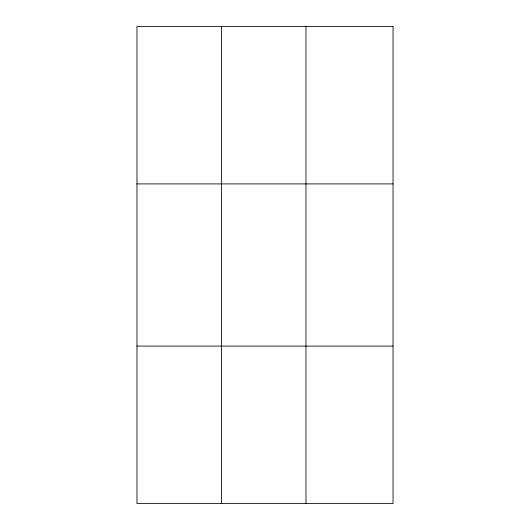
<?xml version="1.0" encoding="UTF-8"?>
<svg xmlns="http://www.w3.org/2000/svg" width="530" height="530" viewBox="0 0 530 530"><rect width="100%" height="100%" fill="white"/><g stroke="black" fill="none" stroke-linecap="round" stroke-linejoin="round"><path stroke-width="0.79" d="M221.467 503.5L221.467 26.5M305.976 503.5L305.976 26.5M136.959 183.91L393.041 183.91M136.959 346.09L393.041 346.09M393.041 26.5L393.041 503.5L136.959 503.5L136.959 26.5L393.041 26.5"/></g></svg>
